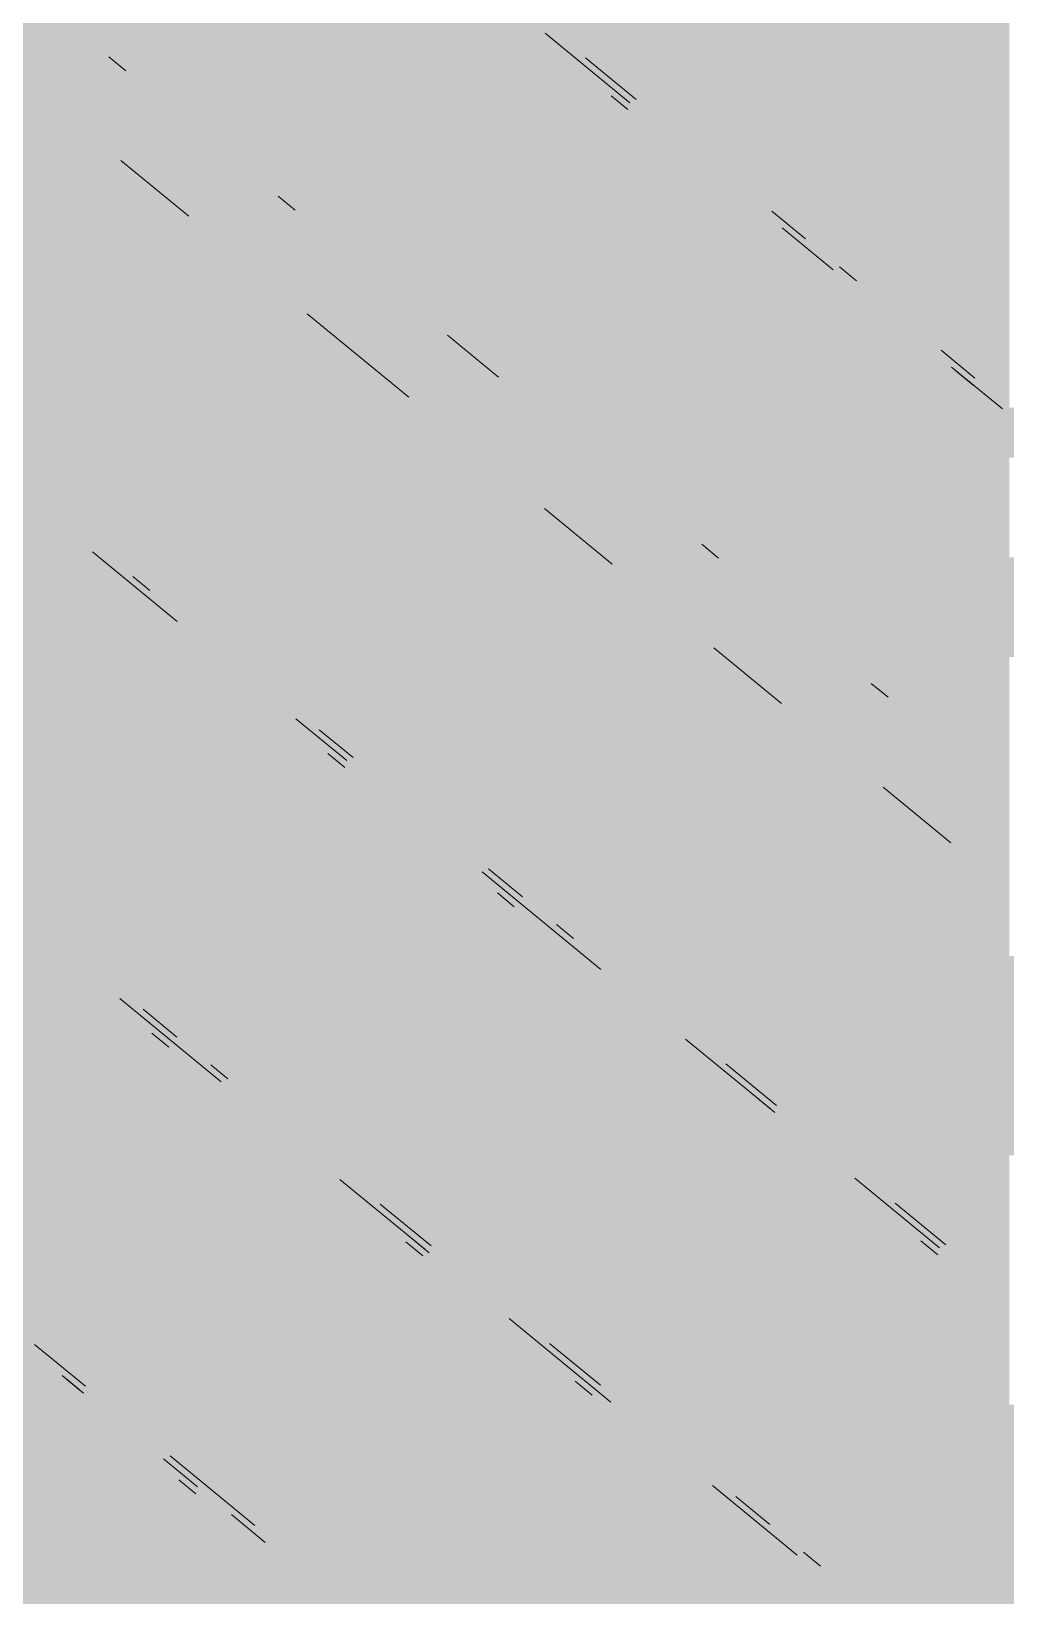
# Paper-space layout '03 3D Building and Roof' of a CAD drawing. Header units: millimetres. Extents: x 5 to 415, y 5 to 292.
# Drawn here: x 276.939 to 278.824, y 83.006 to 86.042 of the extents above; entities that cross this region are included whole.
import ezdxf

# ---------------------------------------------------------------- set-up
doc = ezdxf.new("R2010")
doc.units = ezdxf.units.MM
doc.layers.add('EXISTING', color=7, linetype='Continuous')
doc.layers.add('IMAGES', color=7, linetype='Continuous')

# ---------------------------------------------------------------- blocks, each defined once
blk = doc.blocks.new('SHEET_03')
at = {"layer": 'EXISTING', "color": 250, "lineweight": 9}
for p, q in [((277.9329, 86.0386), (278.0967, 85.9039)), ((277.122, 85.9656), (277.0893, 85.9925)), ((278.1092, 85.9098), (278.0109, 85.9906)), ((278.0933, 85.8905), (278.0606, 85.9174)), ((277.1126, 85.7919), (277.2436, 85.6842)), ((277.4497, 85.6963), (277.4169, 85.7232)), ((278.4368, 85.6404), (278.3713, 85.6943)), ((278.3916, 85.6615), (278.4899, 85.5807)), ((278.5351, 85.5596), (278.5024, 85.5866)), ((277.473, 85.4957), (277.6696, 85.3341)), ((277.8428, 85.3731), (277.7445, 85.4539)), ((278.7645, 85.3711), (278.6989, 85.425)), ((278.7192, 85.3922), (278.8175, 85.3114)), ((278.7611, 85.3577), (278.7283, 85.3846)), ((277.9317, 85.1186), (278.0627, 85.0109)), ((277.0577, 85.0353), (277.2215, 84.9006)), ((278.2687, 85.023), (278.236, 85.0499)), ((277.1685, 84.9604), (277.1357, 84.9873)), ((278.2593, 84.8493), (278.3904, 84.7415)), ((278.5964, 84.7536), (278.5636, 84.7806)), ((277.4509, 84.7121), (277.5492, 84.6313)), ((277.5617, 84.6372), (277.4961, 84.691)), ((277.5458, 84.6179), (277.513, 84.6448)), ((278.5869, 84.5799), (278.718, 84.4722)), ((277.8893, 84.3678), (277.8238, 84.4217)), ((277.8113, 84.4158), (278.0406, 84.2273)), ((277.8734, 84.3485), (277.8407, 84.3755)), ((277.9876, 84.287), (277.9548, 84.314)), ((277.1101, 84.1712), (277.3066, 84.0096)), ((277.2208, 84.0963), (277.1553, 84.1502)), ((277.2049, 84.077), (277.1722, 84.104)), ((278.2045, 84.0926), (278.3683, 83.958)), ((277.3191, 84.0155), (277.2864, 84.0424)), ((278.3808, 83.9638), (278.2825, 84.0446)), ((278.3774, 83.9504), (278.3446, 83.9774)), ((277.536, 83.8211), (277.6998, 83.6865)), ((278.5321, 83.8233), (278.6959, 83.6886)), ((277.7123, 83.6923), (277.614, 83.7731)), ((278.7084, 83.6945), (278.6101, 83.7753)), ((277.6964, 83.673), (277.6636, 83.7)), ((277.7089, 83.6789), (277.6761, 83.7058)), ((278.6925, 83.6752), (278.6597, 83.7022)), ((277.8636, 83.5518), (278.0602, 83.3902)), ((277.0438, 83.4208), (276.9455, 83.5016)), ((278.0399, 83.423), (277.9416, 83.5038)), ((276.9986, 83.4419), (277.0313, 83.4149)), ((277.0404, 83.4074), (277.0077, 83.4343)), ((278.024, 83.4037), (277.9913, 83.4306)), ((277.1951, 83.2803), (277.2607, 83.2264)), ((277.3714, 83.1515), (277.2076, 83.2861)), ((277.2573, 83.213), (277.2245, 83.2399)), ((278.2568, 83.2286), (278.4206, 83.0939)), ((278.3676, 83.1537), (278.302, 83.2075)), ((277.3262, 83.1725), (277.3917, 83.1187)), ((278.4658, 83.0729), (278.4331, 83.0998))]:
    blk.add_line(p, q, dxfattribs=at)
at = {"layer": 'IMAGES', "color": 7}
for points in [[(276.9036, 85.9885), (277, 85.9885), (276.9036, 86.0849), (277, 86.0849)], [(277, 85.9885), (277.0964, 85.9885), (277, 86.0849), (277.0964, 86.0849)], [(277.0964, 85.9885), (277.2891, 85.9885), (277.0964, 86.0849), (277.2891, 86.0849)], [(277.2891, 85.9885), (277.6745, 85.9885), (277.2891, 86.0849), (277.6745, 86.0849)], [(277.6745, 85.9885), (277.7709, 85.9885), (277.6745, 86.0849), (277.7709, 86.0849)], [(277.7709, 85.9885), (277.8673, 85.9885), (277.7709, 86.0849), (277.8673, 86.0849)], [(277.8673, 85.9885), (278.06, 85.9885), (277.8673, 86.0849), (278.06, 86.0849)], [(278.06, 85.9885), (278.1564, 85.9885), (278.06, 86.0849), (278.1564, 86.0849)], [(278.1564, 85.9885), (278.3491, 85.9885), (278.1564, 86.0849), (278.3491, 86.0849)], [(278.3491, 85.9885), (278.4455, 85.9885), (278.3491, 86.0849), (278.4455, 86.0849)], [(278.4455, 85.9885), (278.5418, 85.9885), (278.4455, 86.0849), (278.5418, 86.0849)], [(278.5418, 85.9885), (278.6382, 85.9885), (278.5418, 86.0849), (278.6382, 86.0849)], [(278.6382, 85.8921), (278.7345, 85.8921), (278.6382, 86.0849), (278.7345, 86.0849)], [(278.7345, 85.9885), (278.8309, 85.9885), (278.7345, 86.0849), (278.8309, 86.0849)], [(276.9036, 85.8921), (277, 85.8921), (276.9036, 85.9885), (277, 85.9885)], [(277, 85.8921), (277.0964, 85.8921), (277, 85.9885), (277.0964, 85.9885)], [(277.0964, 85.8921), (277.1927, 85.8921), (277.0964, 85.9885), (277.1927, 85.9885)], [(277.1927, 85.8921), (277.2891, 85.8921), (277.1927, 85.9885), (277.2891, 85.9885)], [(277.2891, 85.8921), (277.3855, 85.8921), (277.2891, 85.9885), (277.3855, 85.9885)], [(277.3855, 85.8921), (277.9636, 85.8921), (277.3855, 85.9885), (277.9636, 85.9885)], [(277.9636, 85.8921), (278.1564, 85.8921), (277.9636, 85.9885), (278.1564, 85.9885)], [(278.1564, 85.8921), (278.2527, 85.8921), (278.1564, 85.9885), (278.2527, 85.9885)], [(278.2527, 85.8921), (278.4455, 85.8921), (278.2527, 85.9885), (278.4455, 85.9885)], [(278.4455, 85.8921), (278.5418, 85.8921), (278.4455, 85.9885), (278.5418, 85.9885)], [(278.5418, 85.8921), (278.6382, 85.8921), (278.5418, 85.9885), (278.6382, 85.9885)], [(278.7345, 85.8921), (278.8309, 85.8921), (278.7345, 85.9885), (278.8309, 85.9885)], [(276.9036, 85.7957), (277, 85.7957), (276.9036, 85.8921), (277, 85.8921)], [(277, 85.7957), (277.0964, 85.7957), (277, 85.8921), (277.0964, 85.8921)], [(277.0964, 85.7957), (277.2891, 85.7957), (277.0964, 85.8921), (277.2891, 85.8921)], [(277.2891, 85.7957), (277.3855, 85.7957), (277.2891, 85.8921), (277.3855, 85.8921)], [(277.3855, 85.7957), (277.4818, 85.7957), (277.3855, 85.8921), (277.4818, 85.8921)], [(277.4818, 85.7957), (277.9636, 85.7957), (277.4818, 85.8921), (277.9636, 85.8921)], [(277.9636, 85.7957), (278.06, 85.7957), (277.9636, 85.8921), (278.06, 85.8921)], [(278.06, 85.7957), (278.2527, 85.7957), (278.06, 85.8921), (278.2527, 85.8921)], [(278.2527, 85.7957), (278.3491, 85.7957), (278.2527, 85.8921), (278.3491, 85.8921)], [(278.3491, 85.7957), (278.4455, 85.7957), (278.3491, 85.8921), (278.4455, 85.8921)], [(278.4455, 85.7957), (278.5418, 85.7957), (278.4455, 85.8921), (278.5418, 85.8921)], [(278.5418, 85.7957), (278.6382, 85.7957), (278.5418, 85.8921), (278.6382, 85.8921)], [(278.6382, 85.7957), (278.7345, 85.7957), (278.6382, 85.8921), (278.7345, 85.8921)], [(278.7345, 85.7957), (278.8309, 85.7957), (278.7345, 85.8921), (278.8309, 85.8921)], [(276.9036, 85.6993), (277, 85.6993), (276.9036, 85.7957), (277, 85.7957)], [(277, 85.6993), (277.0964, 85.6993), (277, 85.7957), (277.0964, 85.7957)], [(277.0964, 85.6993), (277.1927, 85.6993), (277.0964, 85.7957), (277.1927, 85.7957)], [(277.1927, 85.6993), (277.2891, 85.6993), (277.1927, 85.7957), (277.2891, 85.7957)], [(277.2891, 85.6993), (277.3855, 85.6993), (277.2891, 85.7957), (277.3855, 85.7957)], [(277.3855, 85.6993), (277.4818, 85.6993), (277.3855, 85.7957), (277.4818, 85.7957)], [(277.4818, 85.6993), (277.5782, 85.6993), (277.4818, 85.7957), (277.5782, 85.7957)], [(277.5782, 85.6993), (277.6745, 85.6993), (277.5782, 85.7957), (277.6745, 85.7957)], [(277.6745, 85.6993), (278.06, 85.6993), (277.6745, 85.7957), (278.06, 85.7957)], [(278.06, 85.6993), (278.1564, 85.6993), (278.06, 85.7957), (278.1564, 85.7957)], [(278.1564, 85.6993), (278.2527, 85.6993), (278.1564, 85.7957), (278.2527, 85.7957)], [(278.2527, 85.6993), (278.3491, 85.6993), (278.2527, 85.7957), (278.3491, 85.7957)], [(278.3491, 85.6993), (278.4455, 85.6993), (278.3491, 85.7957), (278.4455, 85.7957)], [(278.4455, 85.6993), (278.5418, 85.6993), (278.4455, 85.7957), (278.5418, 85.7957)], [(278.5418, 85.6993), (278.6382, 85.6993), (278.5418, 85.7957), (278.6382, 85.7957)], [(278.6382, 85.6993), (278.7345, 85.6993), (278.6382, 85.7957), (278.7345, 85.7957)], [(278.7345, 85.6993), (278.8309, 85.6993), (278.7345, 85.7957), (278.8309, 85.7957)], [(276.5182, 85.6029), (277, 85.6029), (276.5182, 85.6993), (277, 85.6993)], [(277, 85.6029), (277.0964, 85.6029), (277, 85.6993), (277.0964, 85.6993)], [(277.0964, 85.6029), (277.1927, 85.6029), (277.0964, 85.6993), (277.1927, 85.6993)], [(277.1927, 85.6029), (277.2891, 85.6029), (277.1927, 85.6993), (277.2891, 85.6993)], [(277.2891, 85.6029), (277.3855, 85.6029), (277.2891, 85.6993), (277.3855, 85.6993)], [(277.3855, 85.6029), (277.4818, 85.6029), (277.3855, 85.6993), (277.4818, 85.6993)], [(277.4818, 85.6029), (277.5782, 85.6029), (277.4818, 85.6993), (277.5782, 85.6993)], [(277.5782, 85.6029), (277.6745, 85.6029), (277.5782, 85.6993), (277.6745, 85.6993)], [(277.6745, 85.6029), (278.1564, 85.6029), (277.6745, 85.6993), (278.1564, 85.6993)], [(278.1564, 85.6029), (278.2527, 85.6029), (278.1564, 85.6993), (278.2527, 85.6993)], [(278.2527, 85.6029), (278.3491, 85.6029), (278.2527, 85.6993), (278.3491, 85.6993)], [(278.3491, 85.6029), (278.5418, 85.6029), (278.3491, 85.6993), (278.5418, 85.6993)], [(278.5418, 85.6029), (278.6382, 85.6029), (278.5418, 85.6993), (278.6382, 85.6993)], [(278.6382, 85.6029), (278.7345, 85.6029), (278.6382, 85.6993), (278.7345, 85.6993)], [(278.7345, 85.5065), (278.8309, 85.5065), (278.7345, 85.6993), (278.8309, 85.6993)], [(276.7109, 85.5065), (277.0964, 85.5065), (276.7109, 85.6029), (277.0964, 85.6029)], [(277.0964, 85.5065), (277.1927, 85.5065), (277.0964, 85.6029), (277.1927, 85.6029)], [(277.1927, 85.5065), (277.2891, 85.5065), (277.1927, 85.6029), (277.2891, 85.6029)], [(277.2891, 85.5065), (277.3855, 85.5065), (277.2891, 85.6029), (277.3855, 85.6029)], [(277.3855, 85.5065), (277.4818, 85.5065), (277.3855, 85.6029), (277.4818, 85.6029)], [(277.4818, 85.5065), (277.6745, 85.5065), (277.4818, 85.6029), (277.6745, 85.6029)], [(277.6745, 85.5065), (277.7709, 85.5065), (277.6745, 85.6029), (277.7709, 85.6029)], [(277.7709, 85.5065), (277.8673, 85.5065), (277.7709, 85.6029), (277.8673, 85.6029)], [(277.8673, 85.5065), (278.2527, 85.5065), (277.8673, 85.6029), (278.2527, 85.6029)], [(278.2527, 85.5065), (278.3491, 85.5065), (278.2527, 85.6029), (278.3491, 85.6029)], [(278.3491, 85.5065), (278.4455, 85.5065), (278.3491, 85.6029), (278.4455, 85.6029)], [(278.4455, 85.5065), (278.6382, 85.5065), (278.4455, 85.6029), (278.6382, 85.6029)], [(278.6382, 85.5065), (278.7345, 85.5065), (278.6382, 85.6029), (278.7345, 85.6029)], [(276.8073, 85.4101), (277.2891, 85.4101), (276.8073, 85.5065), (277.2891, 85.5065)], [(277.2891, 85.4101), (277.3855, 85.4101), (277.2891, 85.5065), (277.3855, 85.5065)], [(277.3855, 85.4101), (277.4818, 85.4101), (277.3855, 85.5065), (277.4818, 85.5065)], [(277.4818, 85.4101), (277.5782, 85.4101), (277.4818, 85.5065), (277.5782, 85.5065)], [(277.5782, 85.4101), (277.7709, 85.4101), (277.5782, 85.5065), (277.7709, 85.5065)], [(277.7709, 85.4101), (277.8673, 85.4101), (277.7709, 85.5065), (277.8673, 85.5065)], [(277.8673, 85.4101), (277.9636, 85.4101), (277.8673, 85.5065), (277.9636, 85.5065)], [(277.9636, 85.4101), (278.4455, 85.4101), (277.9636, 85.5065), (278.4455, 85.5065)], [(278.4455, 85.4101), (278.5418, 85.4101), (278.4455, 85.5065), (278.5418, 85.5065)], [(278.5418, 85.4101), (278.6382, 85.4101), (278.5418, 85.5065), (278.6382, 85.5065)], [(278.6382, 85.4101), (278.7345, 85.4101), (278.6382, 85.5065), (278.7345, 85.5065)], [(278.7345, 85.4101), (278.8309, 85.4101), (278.7345, 85.5065), (278.8309, 85.5065)], [(276.9036, 85.3137), (277.3855, 85.3137), (276.9036, 85.4101), (277.3855, 85.4101)], [(277.3855, 85.3137), (277.4818, 85.3137), (277.3855, 85.4101), (277.4818, 85.4101)], [(277.4818, 85.3137), (277.5782, 85.3137), (277.4818, 85.4101), (277.5782, 85.4101)], [(277.5782, 85.3137), (277.6745, 85.3137), (277.5782, 85.4101), (277.6745, 85.4101)], [(277.6745, 85.3137), (277.7709, 85.3137), (277.6745, 85.4101), (277.7709, 85.4101)], [(277.7709, 85.3137), (277.9636, 85.3137), (277.7709, 85.4101), (277.9636, 85.4101)], [(277.9636, 85.3137), (278.06, 85.3137), (277.9636, 85.4101), (278.06, 85.4101)], [(278.06, 85.3137), (278.5418, 85.3137), (278.06, 85.4101), (278.5418, 85.4101)], [(278.5418, 85.3137), (278.6382, 85.3137), (278.5418, 85.4101), (278.6382, 85.4101)], [(278.6382, 85.3137), (278.7345, 85.3137), (278.6382, 85.4101), (278.7345, 85.4101)], [(278.7345, 85.3137), (278.8309, 85.3137), (278.7345, 85.4101), (278.8309, 85.4101)], [(276.9036, 85.2173), (277, 85.2173), (276.9036, 85.3137), (277, 85.3137)], [(277, 85.2173), (277.4818, 85.2173), (277, 85.3137), (277.4818, 85.3137)], [(277.4818, 85.2173), (277.5782, 85.2173), (277.4818, 85.3137), (277.5782, 85.3137)], [(277.5782, 85.2173), (277.6745, 85.2173), (277.5782, 85.3137), (277.6745, 85.3137)], [(277.6745, 85.2173), (277.7709, 85.2173), (277.6745, 85.3137), (277.7709, 85.3137)], [(277.7709, 85.2173), (277.8673, 85.2173), (277.7709, 85.3137), (277.8673, 85.3137)], [(277.8673, 85.2173), (277.9636, 85.2173), (277.8673, 85.3137), (277.9636, 85.3137)], [(277.9636, 85.2173), (278.06, 85.2173), (277.9636, 85.3137), (278.06, 85.3137)], [(278.06, 85.2173), (278.1564, 85.2173), (278.06, 85.3137), (278.1564, 85.3137)], [(278.1564, 85.2173), (278.6382, 85.2173), (278.1564, 85.3137), (278.6382, 85.3137)], [(278.6382, 85.2173), (278.7345, 85.2173), (278.6382, 85.3137), (278.7345, 85.3137)], [(278.7345, 85.2173), (278.9273, 85.2173), (278.7345, 85.3137), (278.9273, 85.3137)], [(276.8073, 85.1208), (277, 85.1208), (276.8073, 85.2173), (277, 85.2173)], [(277, 85.1208), (277.0964, 85.1208), (277, 85.2173), (277.0964, 85.2173)], [(277.0964, 85.1208), (277.1927, 85.1208), (277.0964, 85.2173), (277.1927, 85.2173)], [(277.1927, 85.1208), (277.5782, 85.1208), (277.1927, 85.2173), (277.5782, 85.2173)], [(277.5782, 85.1208), (277.6745, 85.1208), (277.5782, 85.2173), (277.6745, 85.2173)], [(277.6745, 85.1208), (277.7709, 85.1208), (277.6745, 85.2173), (277.7709, 85.2173)], [(277.7709, 85.1208), (277.8673, 85.1208), (277.7709, 85.2173), (277.8673, 85.2173)], [(277.8673, 85.1208), (277.9636, 85.1208), (277.8673, 85.2173), (277.9636, 85.2173)], [(277.9636, 85.1208), (278.06, 85.1208), (277.9636, 85.2173), (278.06, 85.2173)], [(278.06, 85.1208), (278.1564, 85.1208), (278.06, 85.2173), (278.1564, 85.2173)], [(278.1564, 85.1208), (278.2527, 85.1208), (278.1564, 85.2173), (278.2527, 85.2173)], [(278.2527, 85.1208), (278.3491, 85.1208), (278.2527, 85.2173), (278.3491, 85.2173)], [(278.3491, 85.1208), (278.7345, 85.1208), (278.3491, 85.2173), (278.7345, 85.2173)], [(278.7345, 85.1208), (278.8309, 85.1208), (278.7345, 85.2173), (278.8309, 85.2173)], [(276.9036, 85.0244), (277, 85.0244), (276.9036, 85.1208), (277, 85.1208)], [(277, 85.0244), (277.0964, 85.0244), (277, 85.1208), (277.0964, 85.1208)], [(277.0964, 85.0244), (277.1927, 85.0244), (277.0964, 85.1208), (277.1927, 85.1208)], [(277.1927, 85.0244), (277.2891, 85.0244), (277.1927, 85.1208), (277.2891, 85.1208)], [(277.2891, 85.0244), (277.6745, 85.0244), (277.2891, 85.1208), (277.6745, 85.1208)], [(277.6745, 85.0244), (277.7709, 85.0244), (277.6745, 85.1208), (277.7709, 85.1208)], [(277.7709, 85.0244), (277.8673, 85.0244), (277.7709, 85.1208), (277.8673, 85.1208)], [(277.8673, 85.0244), (277.9636, 85.0244), (277.8673, 85.1208), (277.9636, 85.1208)], [(277.9636, 85.0244), (278.06, 85.0244), (277.9636, 85.1208), (278.06, 85.1208)], [(278.06, 85.0244), (278.1564, 85.0244), (278.06, 85.1208), (278.1564, 85.1208)], [(278.1564, 85.0244), (278.2527, 85.0244), (278.1564, 85.1208), (278.2527, 85.1208)], [(278.2527, 85.0244), (278.4455, 85.0244), (278.2527, 85.1208), (278.4455, 85.1208)], [(278.4455, 85.0244), (278.8309, 85.0244), (278.4455, 85.1208), (278.8309, 85.1208)], [(276.9036, 84.928), (277, 84.928), (276.9036, 85.0244), (277, 85.0244)], [(277, 84.928), (277.0964, 84.928), (277, 85.0244), (277.0964, 85.0244)], [(277.0964, 84.928), (277.1927, 84.928), (277.0964, 85.0244), (277.1927, 85.0244)], [(277.1927, 84.928), (277.2891, 84.928), (277.1927, 85.0244), (277.2891, 85.0244)], [(277.2891, 84.928), (277.3855, 84.928), (277.2891, 85.0244), (277.3855, 85.0244)], [(277.3855, 84.928), (277.8673, 84.928), (277.3855, 85.0244), (277.8673, 85.0244)], [(277.8673, 84.928), (277.9636, 84.928), (277.8673, 85.0244), (277.9636, 85.0244)], [(277.9636, 84.928), (278.06, 84.928), (277.9636, 85.0244), (278.06, 85.0244)], [(278.06, 84.928), (278.1564, 84.928), (278.06, 85.0244), (278.1564, 85.0244)], [(278.1564, 84.928), (278.2527, 84.928), (278.1564, 85.0244), (278.2527, 85.0244)], [(278.2527, 84.928), (278.4455, 84.928), (278.2527, 85.0244), (278.4455, 85.0244)], [(278.4455, 84.928), (278.5418, 84.928), (278.4455, 85.0244), (278.5418, 85.0244)], [(278.5418, 84.928), (279.0236, 84.928), (278.5418, 85.0244), (279.0236, 85.0244)], [(276.5182, 84.8316), (277, 84.8316), (276.5182, 84.928), (277, 84.928)], [(277, 84.8316), (277.0964, 84.8316), (277, 84.928), (277.0964, 84.928)], [(277.0964, 84.8316), (277.1927, 84.8316), (277.0964, 84.928), (277.1927, 84.928)], [(277.1927, 84.8316), (277.2891, 84.8316), (277.1927, 84.928), (277.2891, 84.928)], [(277.2891, 84.8316), (277.3855, 84.8316), (277.2891, 84.928), (277.3855, 84.928)], [(277.3855, 84.8316), (277.4818, 84.8316), (277.3855, 84.928), (277.4818, 84.928)], [(277.4818, 84.8316), (277.9636, 84.8316), (277.4818, 84.928), (277.9636, 84.928)], [(277.9636, 84.8316), (278.06, 84.8316), (277.9636, 84.928), (278.06, 84.928)], [(278.06, 84.8316), (278.1564, 84.8316), (278.06, 84.928), (278.1564, 84.928)], [(278.1564, 84.8316), (278.2527, 84.8316), (278.1564, 84.928), (278.2527, 84.928)], [(278.2527, 84.8316), (278.4455, 84.8316), (278.2527, 84.928), (278.4455, 84.928)], [(278.4455, 84.8316), (278.5418, 84.8316), (278.4455, 84.928), (278.5418, 84.928)], [(278.5418, 84.8316), (278.6382, 84.8316), (278.5418, 84.928), (278.6382, 84.928)], [(278.6382, 84.8316), (279.2164, 84.8316), (278.6382, 84.928), (279.2164, 84.928)], [(276.6145, 84.7352), (277.0964, 84.7352), (276.6145, 84.8316), (277.0964, 84.8316)], [(277.0964, 84.7352), (277.2891, 84.7352), (277.0964, 84.8316), (277.2891, 84.8316)], [(277.2891, 84.7352), (277.3855, 84.7352), (277.2891, 84.8316), (277.3855, 84.8316)], [(277.3855, 84.7352), (277.4818, 84.7352), (277.3855, 84.8316), (277.4818, 84.8316)], [(277.4818, 84.7352), (277.5782, 84.7352), (277.4818, 84.8316), (277.5782, 84.8316)], [(277.5782, 84.7352), (278.06, 84.7352), (277.5782, 84.8316), (278.06, 84.8316)], [(278.06, 84.7352), (278.1564, 84.7352), (278.06, 84.8316), (278.1564, 84.8316)], [(278.1564, 84.7352), (278.2527, 84.7352), (278.1564, 84.8316), (278.2527, 84.8316)], [(278.2527, 84.7352), (278.3491, 84.7352), (278.2527, 84.8316), (278.3491, 84.8316)], [(278.3491, 84.7352), (278.4455, 84.7352), (278.3491, 84.8316), (278.4455, 84.8316)], [(278.4455, 84.7352), (278.5418, 84.7352), (278.4455, 84.8316), (278.5418, 84.8316)], [(278.5418, 84.7352), (278.6382, 84.7352), (278.5418, 84.8316), (278.6382, 84.8316)], [(278.6382, 84.7352), (278.8309, 84.7352), (278.6382, 84.8316), (278.8309, 84.8316)], [(276.7109, 84.6388), (277.3855, 84.6388), (276.7109, 84.7352), (277.3855, 84.7352)], [(277.3855, 84.6388), (277.5782, 84.6388), (277.3855, 84.7352), (277.5782, 84.7352)], [(277.5782, 84.6388), (277.6745, 84.6388), (277.5782, 84.7352), (277.6745, 84.7352)], [(277.6745, 84.6388), (277.7709, 84.6388), (277.6745, 84.7352), (277.7709, 84.7352)], [(277.7709, 84.6388), (278.2527, 84.6388), (277.7709, 84.7352), (278.2527, 84.7352)], [(278.2527, 84.6388), (278.3491, 84.6388), (278.2527, 84.7352), (278.3491, 84.7352)], [(278.3491, 84.6388), (278.4455, 84.6388), (278.3491, 84.7352), (278.4455, 84.7352)], [(278.4455, 84.6388), (278.7345, 84.6388), (278.4455, 84.7352), (278.7345, 84.7352)], [(278.7345, 84.6388), (278.8309, 84.6388), (278.7345, 84.7352), (278.8309, 84.7352)], [(276.8073, 84.5424), (277.3855, 84.5424), (276.8073, 84.6388), (277.3855, 84.6388)], [(277.3855, 84.5424), (277.4818, 84.5424), (277.3855, 84.6388), (277.4818, 84.6388)], [(277.4818, 84.5424), (277.6745, 84.5424), (277.4818, 84.6388), (277.6745, 84.6388)], [(277.6745, 84.5424), (277.7709, 84.5424), (277.6745, 84.6388), (277.7709, 84.6388)], [(277.7709, 84.5424), (278.3491, 84.5424), (277.7709, 84.6388), (278.3491, 84.6388)], [(278.3491, 84.5424), (278.4455, 84.5424), (278.3491, 84.6388), (278.4455, 84.6388)], [(278.4455, 84.5424), (278.5418, 84.5424), (278.4455, 84.6388), (278.5418, 84.6388)], [(278.5418, 84.5424), (278.6382, 84.5424), (278.5418, 84.6388), (278.6382, 84.6388)], [(278.6382, 84.5424), (278.7345, 84.5424), (278.6382, 84.6388), (278.7345, 84.6388)], [(278.7345, 84.446), (278.8309, 84.446), (278.7345, 84.6388), (278.8309, 84.6388)], [(276.9036, 84.446), (277, 84.446), (276.9036, 84.5424), (277, 84.5424)], [(277, 84.446), (277.4818, 84.446), (277, 84.5424), (277.4818, 84.5424)], [(277.4818, 84.446), (277.5782, 84.446), (277.4818, 84.5424), (277.5782, 84.5424)], [(277.5782, 84.446), (277.6745, 84.446), (277.5782, 84.5424), (277.6745, 84.5424)], [(277.6745, 84.446), (277.7709, 84.446), (277.6745, 84.5424), (277.7709, 84.5424)], [(277.7709, 84.446), (277.8673, 84.446), (277.7709, 84.5424), (277.8673, 84.5424)], [(277.8673, 84.446), (277.9636, 84.446), (277.8673, 84.5424), (277.9636, 84.5424)], [(277.9636, 84.446), (278.4455, 84.446), (277.9636, 84.5424), (278.4455, 84.5424)], [(278.4455, 84.446), (278.6382, 84.446), (278.4455, 84.5424), (278.6382, 84.5424)], [(278.6382, 84.446), (278.7345, 84.446), (278.6382, 84.5424), (278.7345, 84.5424)], [(276.9036, 84.3496), (277, 84.3496), (276.9036, 84.446), (277, 84.446)], [(277, 84.3496), (277.0964, 84.3496), (277, 84.446), (277.0964, 84.446)], [(277.0964, 84.3496), (277.6745, 84.3496), (277.0964, 84.446), (277.6745, 84.446)], [(277.6745, 84.3496), (277.7709, 84.3496), (277.6745, 84.446), (277.7709, 84.446)], [(277.7709, 84.3496), (277.8673, 84.3496), (277.7709, 84.446), (277.8673, 84.446)], [(277.8673, 84.3496), (277.9636, 84.3496), (277.8673, 84.446), (277.9636, 84.446)], [(277.9636, 84.3496), (278.06, 84.3496), (277.9636, 84.446), (278.06, 84.446)], [(278.06, 84.3496), (278.5418, 84.3496), (278.06, 84.446), (278.5418, 84.446)], [(278.5418, 84.3496), (278.6382, 84.3496), (278.5418, 84.446), (278.6382, 84.446)], [(278.6382, 84.2532), (278.7345, 84.2532), (278.6382, 84.446), (278.7345, 84.446)], [(278.7345, 84.2532), (278.8309, 84.2532), (278.7345, 84.446), (278.8309, 84.446)], [(276.9036, 84.2532), (277, 84.2532), (276.9036, 84.3496), (277, 84.3496)], [(277, 84.2532), (277.0964, 84.2532), (277, 84.3496), (277.0964, 84.3496)], [(277.0964, 84.2532), (277.1927, 84.2532), (277.0964, 84.3496), (277.1927, 84.3496)], [(277.1927, 84.2532), (277.7709, 84.2532), (277.1927, 84.3496), (277.7709, 84.3496)], [(277.7709, 84.2532), (277.8673, 84.2532), (277.7709, 84.3496), (277.8673, 84.3496)], [(277.8673, 84.2532), (278.06, 84.2532), (277.8673, 84.3496), (278.06, 84.3496)], [(278.06, 84.2532), (278.2527, 84.2532), (278.06, 84.3496), (278.2527, 84.3496)], [(278.2527, 84.2532), (278.6382, 84.2532), (278.2527, 84.3496), (278.6382, 84.3496)], [(276.9036, 84.1568), (277, 84.1568), (276.9036, 84.2532), (277, 84.2532)], [(277, 84.1568), (277.0964, 84.1568), (277, 84.2532), (277.0964, 84.2532)], [(277.0964, 84.1568), (277.1927, 84.1568), (277.0964, 84.2532), (277.1927, 84.2532)], [(277.1927, 84.1568), (277.2891, 84.1568), (277.1927, 84.2532), (277.2891, 84.2532)], [(277.2891, 84.1568), (277.7709, 84.1568), (277.2891, 84.2532), (277.7709, 84.2532)], [(277.7709, 84.1568), (277.8673, 84.1568), (277.7709, 84.2532), (277.8673, 84.2532)], [(277.8673, 84.1568), (277.9636, 84.1568), (277.8673, 84.2532), (277.9636, 84.2532)], [(277.9636, 84.1568), (278.1564, 84.1568), (277.9636, 84.2532), (278.1564, 84.2532)], [(278.1564, 84.1568), (278.2527, 84.1568), (278.1564, 84.2532), (278.2527, 84.2532)], [(278.2527, 84.1568), (278.3491, 84.1568), (278.2527, 84.2532), (278.3491, 84.2532)], [(278.3491, 84.1568), (278.7345, 84.1568), (278.3491, 84.2532), (278.7345, 84.2532)], [(278.7345, 84.1568), (278.9273, 84.1568), (278.7345, 84.2532), (278.9273, 84.2532)], [(276.4218, 84.0604), (277, 84.0604), (276.4218, 84.1568), (277, 84.1568)], [(277, 84.0604), (277.0964, 84.0604), (277, 84.1568), (277.0964, 84.1568)], [(277.0964, 84.0604), (277.2891, 84.0604), (277.0964, 84.1568), (277.2891, 84.1568)], [(277.2891, 84.0604), (277.3855, 84.0604), (277.2891, 84.1568), (277.3855, 84.1568)], [(277.3855, 84.0604), (277.4818, 84.0604), (277.3855, 84.1568), (277.4818, 84.1568)], [(277.4818, 84.0604), (277.9636, 84.0604), (277.4818, 84.1568), (277.9636, 84.1568)], [(277.9636, 84.0604), (278.06, 84.0604), (277.9636, 84.1568), (278.06, 84.1568)], [(278.06, 84.0604), (278.1564, 84.0604), (278.06, 84.1568), (278.1564, 84.1568)], [(278.1564, 84.0604), (278.2527, 84.0604), (278.1564, 84.1568), (278.2527, 84.1568)], [(278.2527, 84.0604), (278.3491, 84.0604), (278.2527, 84.1568), (278.3491, 84.1568)], [(278.3491, 84.0604), (278.4455, 84.0604), (278.3491, 84.1568), (278.4455, 84.1568)], [(278.4455, 84.0604), (278.9273, 84.0604), (278.4455, 84.1568), (278.9273, 84.1568)], [(276.6145, 83.964), (277.1927, 83.964), (276.6145, 84.0604), (277.1927, 84.0604)], [(277.1927, 83.964), (277.3855, 83.964), (277.1927, 84.0604), (277.3855, 84.0604)], [(277.3855, 83.964), (277.4818, 83.964), (277.3855, 84.0604), (277.4818, 84.0604)], [(277.4818, 83.964), (277.5782, 83.964), (277.4818, 84.0604), (277.5782, 84.0604)], [(277.5782, 83.964), (278.06, 83.964), (277.5782, 84.0604), (278.06, 84.0604)], [(278.06, 83.964), (278.1564, 83.964), (278.06, 84.0604), (278.1564, 84.0604)], [(278.1564, 83.964), (278.2527, 83.964), (278.1564, 84.0604), (278.2527, 84.0604)], [(278.2527, 83.964), (278.3491, 83.964), (278.2527, 84.0604), (278.3491, 84.0604)], [(278.3491, 83.964), (278.4455, 83.964), (278.3491, 84.0604), (278.4455, 84.0604)], [(278.4455, 83.964), (278.5418, 83.964), (278.4455, 84.0604), (278.5418, 84.0604)], [(278.5418, 83.964), (278.6382, 83.964), (278.5418, 84.0604), (278.6382, 84.0604)], [(278.6382, 83.964), (279.0236, 83.964), (278.6382, 84.0604), (279.0236, 84.0604)], [(276.7109, 83.8676), (277.1927, 83.8676), (276.7109, 83.964), (277.1927, 83.964)], [(277.1927, 83.8676), (277.2891, 83.8676), (277.1927, 83.964), (277.2891, 83.964)], [(277.2891, 83.8676), (277.3855, 83.8676), (277.2891, 83.964), (277.3855, 83.964)], [(277.3855, 83.8676), (277.5782, 83.8676), (277.3855, 83.964), (277.5782, 83.964)], [(277.5782, 83.8676), (277.6745, 83.8676), (277.5782, 83.964), (277.6745, 83.964)], [(277.6745, 83.8676), (278.1564, 83.8676), (277.6745, 83.964), (278.1564, 83.964)], [(278.1564, 83.8676), (278.2527, 83.8676), (278.1564, 83.964), (278.2527, 83.964)], [(278.2527, 83.8676), (278.3491, 83.8676), (278.2527, 83.964), (278.3491, 83.964)], [(278.3491, 83.8676), (278.5418, 83.8676), (278.3491, 83.964), (278.5418, 83.964)], [(278.5418, 83.8676), (278.6382, 83.8676), (278.5418, 83.964), (278.6382, 83.964)], [(278.6382, 83.8676), (278.7345, 83.8676), (278.6382, 83.964), (278.7345, 83.964)], [(278.7345, 83.8676), (279.12, 83.8676), (278.7345, 83.964), (279.12, 83.964)], [(276.8073, 83.7712), (277.2891, 83.7712), (276.8073, 83.8676), (277.2891, 83.8676)], [(277.2891, 83.7712), (277.3855, 83.7712), (277.2891, 83.8676), (277.3855, 83.8676)], [(277.3855, 83.7712), (277.4818, 83.7712), (277.3855, 83.8676), (277.4818, 83.8676)], [(277.4818, 83.7712), (277.6745, 83.7712), (277.4818, 83.8676), (277.6745, 83.8676)], [(277.6745, 83.7712), (277.7709, 83.7712), (277.6745, 83.8676), (277.7709, 83.8676)], [(277.7709, 83.7712), (278.2527, 83.7712), (277.7709, 83.8676), (278.2527, 83.8676)], [(278.2527, 83.7712), (278.3491, 83.7712), (278.2527, 83.8676), (278.3491, 83.8676)], [(278.3491, 83.7712), (278.4455, 83.7712), (278.3491, 83.8676), (278.4455, 83.8676)], [(278.4455, 83.7712), (278.6382, 83.7712), (278.4455, 83.8676), (278.6382, 83.8676)], [(278.6382, 83.7712), (278.7345, 83.7712), (278.6382, 83.8676), (278.7345, 83.8676)], [(278.7345, 83.7712), (278.8309, 83.7712), (278.7345, 83.8676), (278.8309, 83.8676)], [(276.9036, 83.6748), (277.3855, 83.6748), (276.9036, 83.7712), (277.3855, 83.7712)], [(277.3855, 83.6748), (277.4818, 83.6748), (277.3855, 83.7712), (277.4818, 83.7712)], [(277.4818, 83.6748), (277.5782, 83.6748), (277.4818, 83.7712), (277.5782, 83.7712)], [(277.5782, 83.6748), (277.7709, 83.6748), (277.5782, 83.7712), (277.7709, 83.7712)], [(277.7709, 83.6748), (277.8673, 83.6748), (277.7709, 83.7712), (277.8673, 83.7712)], [(277.8673, 83.6748), (277.9636, 83.6748), (277.8673, 83.7712), (277.9636, 83.7712)], [(277.9636, 83.6748), (278.4455, 83.6748), (277.9636, 83.7712), (278.4455, 83.7712)], [(278.4455, 83.6748), (278.5418, 83.6748), (278.4455, 83.7712), (278.5418, 83.7712)], [(278.5418, 83.6748), (278.7345, 83.6748), (278.5418, 83.7712), (278.7345, 83.7712)], [(278.7345, 83.6748), (278.8309, 83.6748), (278.7345, 83.7712), (278.8309, 83.7712)], [(276.9036, 83.5784), (277, 83.5784), (276.9036, 83.6748), (277, 83.6748)], [(277, 83.5784), (277.4818, 83.5784), (277, 83.6748), (277.4818, 83.6748)], [(277.4818, 83.5784), (277.5782, 83.5784), (277.4818, 83.6748), (277.5782, 83.6748)], [(277.5782, 83.5784), (277.6745, 83.5784), (277.5782, 83.6748), (277.6745, 83.6748)], [(277.6745, 83.5784), (277.8673, 83.5784), (277.6745, 83.6748), (277.8673, 83.6748)], [(277.8673, 83.5784), (277.9636, 83.5784), (277.8673, 83.6748), (277.9636, 83.6748)], [(277.9636, 83.5784), (278.06, 83.5784), (277.9636, 83.6748), (278.06, 83.6748)], [(278.06, 83.5784), (278.5418, 83.5784), (278.06, 83.6748), (278.5418, 83.6748)], [(278.5418, 83.5784), (278.6382, 83.5784), (278.5418, 83.6748), (278.6382, 83.6748)], [(278.6382, 83.5784), (278.7345, 83.5784), (278.6382, 83.6748), (278.7345, 83.6748)], [(278.7345, 83.5784), (278.8309, 83.5784), (278.7345, 83.6748), (278.8309, 83.6748)], [(276.9036, 83.482), (277, 83.482), (276.9036, 83.5784), (277, 83.5784)], [(277, 83.482), (277.0964, 83.482), (277, 83.5784), (277.0964, 83.5784)], [(277.0964, 83.482), (277.5782, 83.482), (277.0964, 83.5784), (277.5782, 83.5784)], [(277.5782, 83.482), (277.6745, 83.482), (277.5782, 83.5784), (277.6745, 83.5784)], [(277.6745, 83.482), (277.7709, 83.482), (277.6745, 83.5784), (277.7709, 83.5784)], [(277.7709, 83.482), (277.8673, 83.482), (277.7709, 83.5784), (277.8673, 83.5784)], [(277.8673, 83.482), (277.9636, 83.482), (277.8673, 83.5784), (277.9636, 83.5784)], [(277.9636, 83.482), (278.06, 83.482), (277.9636, 83.5784), (278.06, 83.5784)], [(278.06, 83.482), (278.1564, 83.482), (278.06, 83.5784), (278.1564, 83.5784)], [(278.1564, 83.482), (278.6382, 83.482), (278.1564, 83.5784), (278.6382, 83.5784)], [(278.6382, 83.482), (278.7345, 83.482), (278.6382, 83.5784), (278.7345, 83.5784)], [(278.7345, 83.482), (278.8309, 83.482), (278.7345, 83.5784), (278.8309, 83.5784)], [(276.9036, 83.3856), (277.0964, 83.3856), (276.9036, 83.482), (277.0964, 83.482)], [(277.0964, 83.3856), (277.1927, 83.3856), (277.0964, 83.482), (277.1927, 83.482)], [(277.1927, 83.3856), (277.2891, 83.3856), (277.1927, 83.482), (277.2891, 83.482)], [(277.2891, 83.3856), (277.7709, 83.3856), (277.2891, 83.482), (277.7709, 83.482)], [(277.7709, 83.3856), (277.8673, 83.3856), (277.7709, 83.482), (277.8673, 83.482)], [(277.8673, 83.3856), (277.9636, 83.3856), (277.8673, 83.482), (277.9636, 83.482)], [(277.9636, 83.3856), (278.06, 83.3856), (277.9636, 83.482), (278.06, 83.482)], [(278.06, 83.3856), (278.1564, 83.3856), (278.06, 83.482), (278.1564, 83.482)], [(278.1564, 83.3856), (278.2527, 83.3856), (278.1564, 83.482), (278.2527, 83.482)], [(278.2527, 83.3856), (278.7345, 83.3856), (278.2527, 83.482), (278.7345, 83.482)], [(278.7345, 83.3856), (278.8309, 83.3856), (278.7345, 83.482), (278.8309, 83.482)], [(276.9036, 83.2892), (277, 83.2892), (276.9036, 83.3856), (277, 83.3856)], [(277, 83.2892), (277.0964, 83.2892), (277, 83.3856), (277.0964, 83.3856)], [(277.0964, 83.2892), (277.1927, 83.2892), (277.0964, 83.3856), (277.1927, 83.3856)], [(277.1927, 83.2892), (277.2891, 83.2892), (277.1927, 83.3856), (277.2891, 83.3856)], [(277.2891, 83.2892), (277.3855, 83.2892), (277.2891, 83.3856), (277.3855, 83.3856)], [(277.3855, 83.2892), (277.8673, 83.2892), (277.3855, 83.3856), (277.8673, 83.3856)], [(277.8673, 83.2892), (277.9636, 83.2892), (277.8673, 83.3856), (277.9636, 83.3856)], [(277.9636, 83.2892), (278.06, 83.2892), (277.9636, 83.3856), (278.06, 83.3856)], [(278.06, 83.2892), (278.1564, 83.2892), (278.06, 83.3856), (278.1564, 83.3856)], [(278.1564, 83.2892), (278.2527, 83.2892), (278.1564, 83.3856), (278.2527, 83.3856)], [(278.2527, 83.2892), (278.3491, 83.2892), (278.2527, 83.3856), (278.3491, 83.3856)], [(278.3491, 83.2892), (279.0236, 83.2892), (278.3491, 83.3856), (279.0236, 83.3856)], [(276.4218, 83.1928), (277, 83.1928), (276.4218, 83.2892), (277, 83.2892)], [(277, 83.1928), (277.0964, 83.1928), (277, 83.2892), (277.0964, 83.2892)], [(277.0964, 83.1928), (277.1927, 83.1928), (277.0964, 83.2892), (277.1927, 83.2892)], [(277.1927, 83.1928), (277.3855, 83.1928), (277.1927, 83.2892), (277.3855, 83.2892)], [(277.3855, 83.1928), (277.4818, 83.1928), (277.3855, 83.2892), (277.4818, 83.2892)], [(277.4818, 83.1928), (277.9636, 83.1928), (277.4818, 83.2892), (277.9636, 83.2892)], [(277.9636, 83.1928), (278.06, 83.1928), (277.9636, 83.2892), (278.06, 83.2892)], [(278.06, 83.1928), (278.1564, 83.1928), (278.06, 83.2892), (278.1564, 83.2892)], [(278.1564, 83.1928), (278.3491, 83.1928), (278.1564, 83.2892), (278.3491, 83.2892)], [(278.3491, 83.1928), (278.4455, 83.1928), (278.3491, 83.2892), (278.4455, 83.2892)], [(278.4455, 83.1928), (278.5418, 83.1928), (278.4455, 83.2892), (278.5418, 83.2892)], [(278.5418, 83.1928), (279.0236, 83.1928), (278.5418, 83.2892), (279.0236, 83.2892)], [(276.6145, 83.0964), (277.0964, 83.0964), (276.6145, 83.1928), (277.0964, 83.1928)], [(277.0964, 83.0964), (277.1927, 83.0964), (277.0964, 83.1928), (277.1927, 83.1928)], [(277.1927, 83.0964), (277.2891, 83.0964), (277.1927, 83.1928), (277.2891, 83.1928)], [(277.2891, 83.0964), (277.4818, 83.0964), (277.2891, 83.1928), (277.4818, 83.1928)], [(277.4818, 83.0964), (277.5782, 83.0964), (277.4818, 83.1928), (277.5782, 83.1928)], [(277.5782, 83.0964), (278.1564, 83.0964), (277.5782, 83.1928), (278.1564, 83.1928)], [(278.1564, 83.0964), (278.2527, 83.0964), (278.1564, 83.1928), (278.2527, 83.1928)], [(278.2527, 83.0964), (278.4455, 83.0964), (278.2527, 83.1928), (278.4455, 83.1928)], [(278.4455, 83.0964), (278.5418, 83.0964), (278.4455, 83.1928), (278.5418, 83.1928)], [(278.5418, 83.0964), (278.6382, 83.0964), (278.5418, 83.1928), (278.6382, 83.1928)], [(278.6382, 83.0964), (279.12, 83.0964), (278.6382, 83.1928), (279.12, 83.1928)], [(276.6145, 83), (277.1927, 83), (276.6145, 83.0964), (277.1927, 83.0964)], [(277.1927, 83), (277.2891, 83), (277.1927, 83.0964), (277.2891, 83.0964)], [(277.2891, 83), (277.3855, 83), (277.2891, 83.0964), (277.3855, 83.0964)], [(277.3855, 83), (277.5782, 83), (277.3855, 83.0964), (277.5782, 83.0964)], [(277.5782, 83), (277.6745, 83), (277.5782, 83.0964), (277.6745, 83.0964)], [(277.6745, 83), (277.7709, 83), (277.6745, 83.0964), (277.7709, 83.0964)], [(277.7709, 83), (278.2527, 83), (277.7709, 83.0964), (278.2527, 83.0964)], [(278.2527, 83), (278.3491, 83), (278.2527, 83.0964), (278.3491, 83.0964)], [(278.3491, 83), (278.5418, 83), (278.3491, 83.0964), (278.5418, 83.0964)], [(278.5418, 83), (278.6382, 83), (278.5418, 83.0964), (278.6382, 83.0964)], [(278.6382, 83), (278.7345, 83), (278.6382, 83.0964), (278.7345, 83.0964)], [(278.7345, 83), (279.2164, 83), (278.7345, 83.0964), (279.2164, 83.0964)]]:
    blk.add_solid(points, dxfattribs=at)

psp = doc.layouts.new('03 3D Building and Roof')

# ---------------------------------------------------------------- block references
psp.add_blockref('SHEET_03', (0, 0))

doc.saveas('drawing.dxf')
